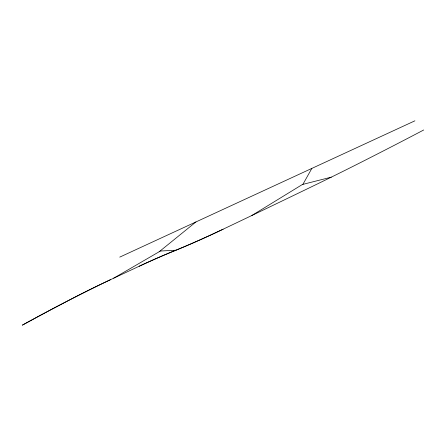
<?xml version="1.0" encoding="UTF-8"?>
<svg xmlns="http://www.w3.org/2000/svg" width="446" height="446" viewBox="0 0 446 446"><rect width="100%" height="100%" fill="white"/><g stroke="black" fill="none" stroke-linecap="round" stroke-linejoin="round"><path stroke-width="0.67" d="M302.879 184.382L311.832 168.421M110.658 279.603A121.747 11.786 -27.1 0 0 72.403 298.486A237.423 26.676 -27.3 0 0 22.317 325.173L22.3 325.179A237.501 26.688 -27.3 0 1 72.403 298.486A121.68 11.78 -27.1 0 1 110.647 279.609L139.152 266.262A115.826 11.418 -26.8 0 1 150.636 261.016A119.862 11.864 -26.8 0 1 175.005 250.58A97.05 7.799 -25.7 0 0 200.248 239.77A91.33 7.398 -25.7 0 0 223.111 229.211A657.962 26.487 -25.6 0 0 311.542 186.79A221.478 14.952 -25.4 0 0 361.321 162.166A368.195 20.839 -25.6 0 0 423.7 129.981L423.7 129.981M139.141 266.273L139.152 266.262A115.765 11.412 -26.8 0 1 150.62 261.027A119.801 11.858 -26.8 0 1 174.977 250.596A97.094 7.805 -25.7 0 0 200.232 239.781A91.38 7.404 -25.7 0 0 223.106 229.216M159.144 251.773L195.956 221.93M251.867 215.49L302.371 184.51L331.294 177.157M113.702 278.17L160.426 251.026L175.908 250.217M119.751 257.125L414.903 120.821"/></g></svg>
